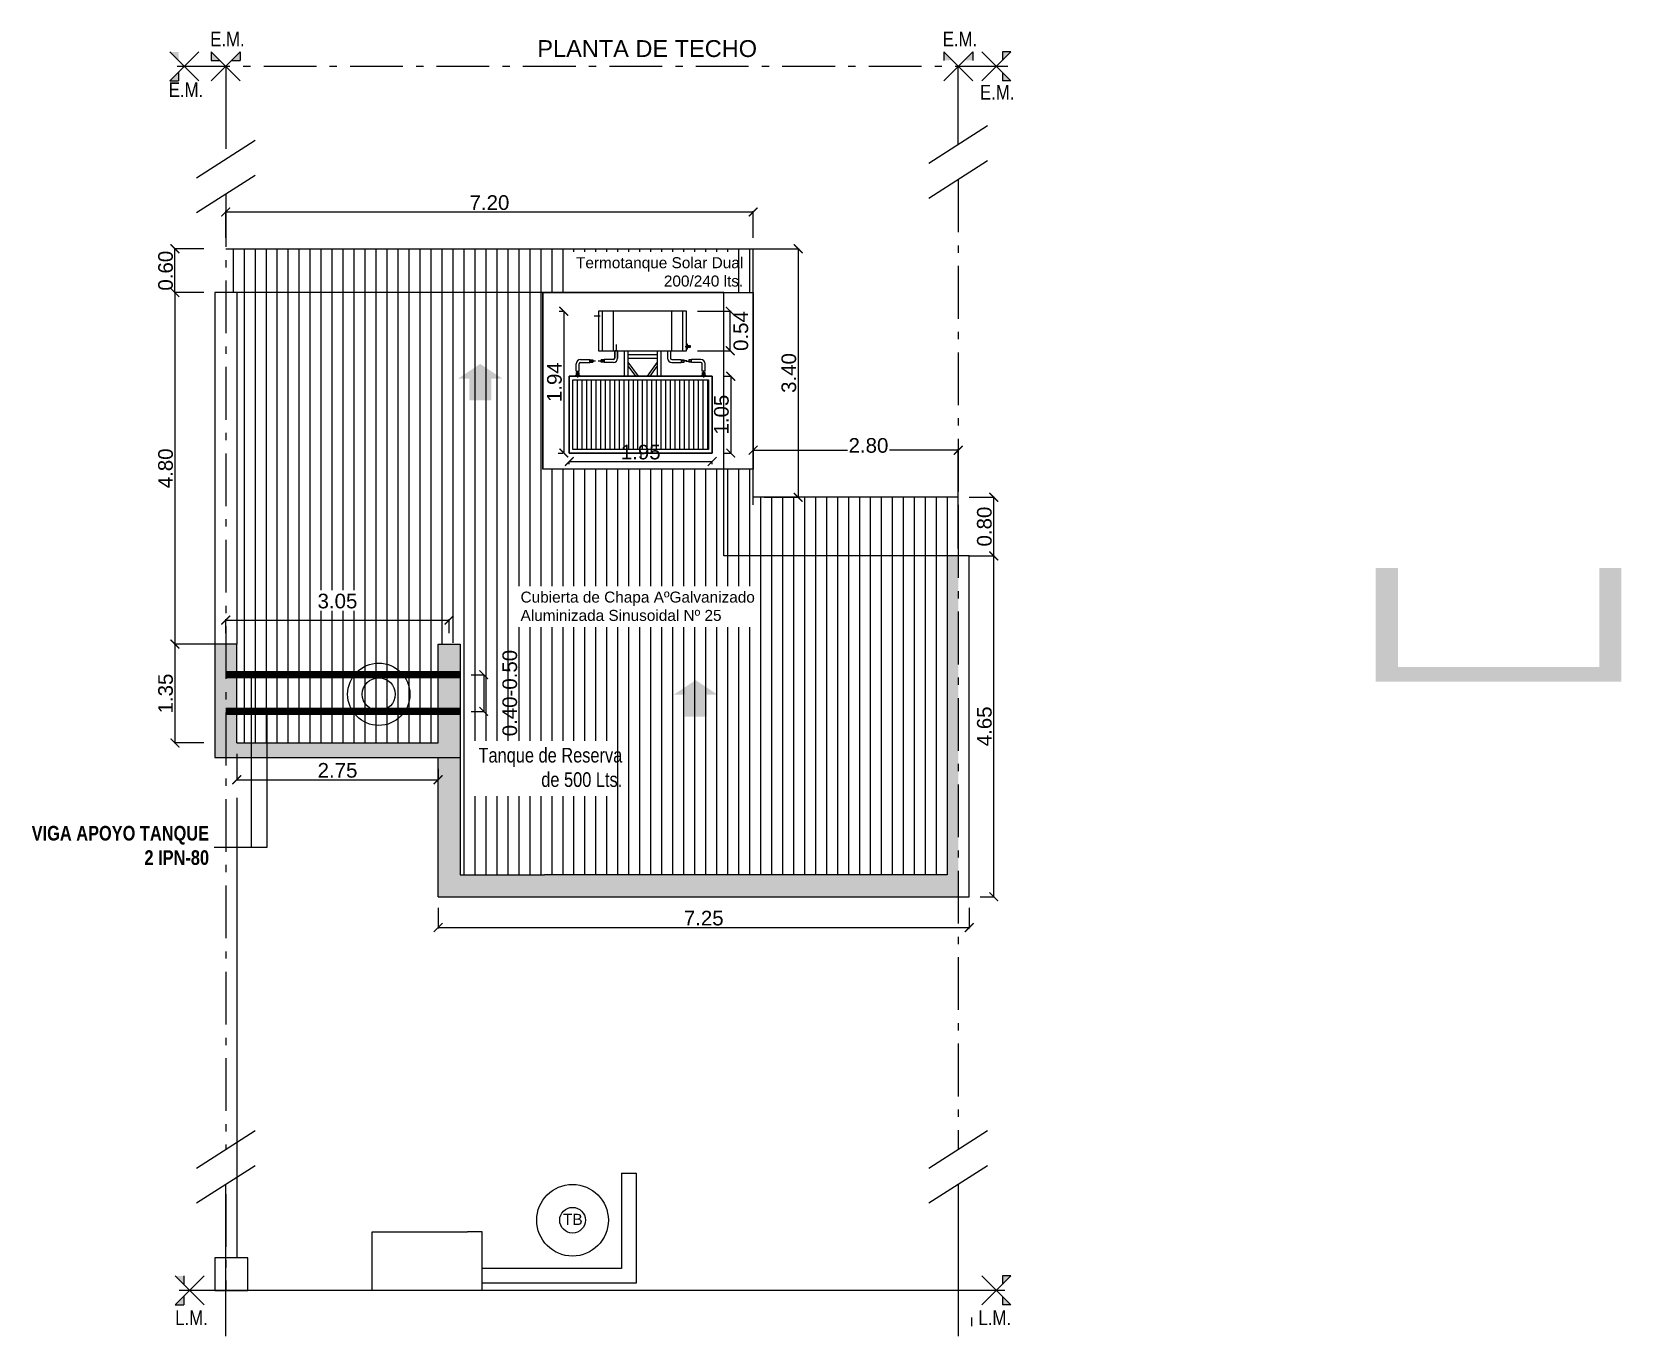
# Model space of a CAD drawing. Header units: millimetres. Extents: x 167 to 343, y -139 to 78.
# Drawn here: x 321.55 to 343.25, y -59.36 to -41.55 of the extents above; entities that cross this region are included whole.
import ezdxf

# ---------------------------------------------------------------- set-up
doc = ezdxf.new("R2010")
doc.units = ezdxf.units.MM
doc.header["$LTSCALE"] = 0.1
doc.header["$MEASUREMENT"] = 0
doc.header["$PDMODE"] = 3
doc.header["$PDSIZE"] = 0.1
for name, pattern in [('ACAD_ISO02W100', [15, 12, -3]), ('ACAD_ISO04W100', [30, 24, -3, 0, -3]), ('ACAD_ISO10W100', [18, 12, -3, 0, -3]), ('CONTINUA', [200, 100, 100]), ('DASHDOT2', [12.7, 6.35, -3.175, 0, -3.175]), ('HIDDEN', [0.375, 0.25, -0.125])]:
    doc.linetypes.add(name, pattern=pattern)
doc.layers.get('DEFPOINTS').update_dxf_attribs({"color": 1})
for name, color, linetype, lineweight in [('00-COTAS', 1, 'Continuous', 9), ('17.Sombras', 8, 'Continuous', 5), ('MURO BAJO', 4, 'Continuous', 13), ('SOMBRA', 1, 'Continuous', 0)]:
    doc.layers.add(name, color=color, linetype=linetype, lineweight=lineweight)
for name, color, linetype in [('00-PROYECCION', 2, 'CONTINUA'), ('11.Ejes', 6, 'ACAD_ISO04W100'), ('ACCESORIO', 1, 'Continuous'), ('CONEX. AGUA CORR.', 170, 'Continuous'), ('CORREAS', 170, 'Continuous'), ('Cotas', 1, 'Continuous'), ('Cubierta', 7, 'Continuous'), ('EJES', 6, 'Continuous'), ('EQUIP-SANIT', 2, 'Continuous'), ('MURO', 4, 'Continuous'), ('Muros', 7, 'Continuous'), ('TEXTO', 2, 'Continuous'), ('Textos', 2, 'Continuous')]:
    doc.layers.add(name, color=color, linetype=linetype)
doc.styles.add('Arial20', font='arial.ttf', dxfattribs={"height": 0.2})
doc.styles.add('Arial30', font='arial.ttf', dxfattribs={"width": 0.8, "height": 0.3})
doc.styles.add('Diego', font='arial.ttf')
doc.styles.get("Standard").update_dxf_attribs({"font": 'arial.ttf'})
doc.dimstyles.new('COTA-1-100', dxfattribs={"dimtxt": 0.2, "dimasz": 0.12, "dimexe": 0.012, "dimexo": 0.15, "dimgap": 0.025, "dimtad": 1, "dimzin": 0, "dimdsep": 46, "dimtxsty": 'Arial20', "dimblk1": 'ARCHTICK', "dimblk2": 'ARCHTICK', "dimsah": 1, "dimcen": 0.09, "dimclrd": 256, "dimclre": 256, "dimclrt": 256, "dimazin": 0, "dimtfac": 1, "dimtofl": 0, "dimtmove": 2, "dimatfit": 3, "dimldrblk": 'ARCHTICK', "dimfxl": 1, "dimtolj": 1, "dimtzin": 0, "dimarcsym": 0})

# ---------------------------------------------------------------- blocks, each defined once
blk = doc.blocks.new('_ARCHTICK')
at = {"color": 0, "linetype": 'ByBlock', "const_width": 0.15}
blk.add_lwpolyline([(-0.5, -0.5), (0.5, 0.5)], dxfattribs=at)
blk = doc.blocks.new('*D105')
at = {"layer": 'Cotas', "lineweight": -2, "transparency": 16777216}
for p, q in [((324.197, -49.758), (324.197, -49.568)), ((324.197, -49.58), (327.246, -49.58)), ((327.246, -49.758), (327.246, -49.568))]:
    blk.add_line(p, q, dxfattribs=at)
at = {"layer": 'DEFPOINTS', "color": 0, "transparency": 16777216}
for p in [(327.246, -49.58), (324.197, -49.908), (327.246, -49.908)]:
    blk.add_point(p, dxfattribs=at)
at = {"layer": 'Cotas', "lineweight": -2, "transparency": 16777216, "xscale": 0.12, "yscale": 0.12, "zscale": 0.12, "rotation": 180}
blk.add_blockref('_ARCHTICK', (324.197, -49.58), dxfattribs=at)
at = {"layer": 'Cotas', "lineweight": -2, "transparency": 16777216, "xscale": 0.12, "yscale": 0.12, "zscale": 0.12}
blk.add_blockref('_ARCHTICK', (327.246, -49.58), dxfattribs=at)
at = {"layer": 'Cotas', "color": 2, "transparency": 16777216, "insert": (325.721, -49.321), "char_height": 0.2, "attachment_point": 5, "style": 'Arial20'}
blk.add_mtext('\\A1;3.05', dxfattribs=at)
blk = doc.blocks.new('*D163')
at = {"layer": 'Cotas', "lineweight": -2, "transparency": 16777216}
for p, q in [((327.096, -53.508), (327.096, -53.79)), ((334.346, -53.508), (334.346, -53.79)), ((327.096, -53.778), (334.346, -53.778))]:
    blk.add_line(p, q, dxfattribs=at)
at = {"layer": 'DEFPOINTS', "color": 0, "transparency": 16777216}
for p in [(327.096, -53.358), (334.346, -53.358), (334.346, -53.778)]:
    blk.add_point(p, dxfattribs=at)
at = {"layer": 'Cotas', "lineweight": -2, "transparency": 16777216, "xscale": 0.12, "yscale": 0.12, "zscale": 0.12, "rotation": 180}
blk.add_blockref('_ARCHTICK', (327.096, -53.778), dxfattribs=at)
at = {"layer": 'Cotas', "lineweight": -2, "transparency": 16777216, "xscale": 0.12, "yscale": 0.12, "zscale": 0.12}
blk.add_blockref('_ARCHTICK', (334.346, -53.778), dxfattribs=at)
at = {"layer": 'Cotas', "color": 2, "transparency": 16777216, "insert": (330.721, -53.651), "char_height": 0.2, "attachment_point": 5, "style": 'Arial20'}
blk.add_mtext('\\A1;7.25', dxfattribs=at)
blk = doc.blocks.new('*D164')
at = {"layer": 'Cotas', "lineweight": -2, "transparency": 16777216}
for p, q in [((334.496, -48.703), (334.692, -48.703)), ((334.68, -53.358), (334.68, -48.703)), ((334.496, -53.358), (334.692, -53.358))]:
    blk.add_line(p, q, dxfattribs=at)
at = {"layer": 'DEFPOINTS', "color": 0, "transparency": 16777216}
for p in [(334.346, -48.703), (334.68, -48.703), (334.346, -53.358)]:
    blk.add_point(p, dxfattribs=at)
at = {"layer": 'Cotas', "lineweight": -2, "transparency": 16777216, "xscale": 0.12, "yscale": 0.12, "zscale": 0.12}
for p, rotation in [((334.68, -48.703), 90), ((334.68, -53.358), 270)]:
    blk.add_blockref('_ARCHTICK', p, dxfattribs=dict(at, rotation=rotation))
at = {"layer": 'Cotas', "color": 2, "transparency": 16777216, "insert": (334.553, -51.031), "char_height": 0.2, "attachment_point": 5, "rotation": 90, "style": 'Arial20'}
blk.add_mtext('\\A1;4.65', dxfattribs=at)
blk = doc.blocks.new('*D165')
at = {"layer": 'Cotas', "lineweight": -2, "transparency": 16777216}
for p, q in [((323.896, -45.108), (323.49, -45.108)), ((323.502, -45.108), (323.502, -49.908)), ((324.197, -49.908), (323.49, -49.908))]:
    blk.add_line(p, q, dxfattribs=at)
at = {"layer": 'DEFPOINTS', "color": 0, "transparency": 16777216}
for p in [(324.046, -45.108), (323.502, -49.908), (324.347, -49.908)]:
    blk.add_point(p, dxfattribs=at)
at = {"layer": 'Cotas', "lineweight": -2, "transparency": 16777216, "xscale": 0.12, "yscale": 0.12, "zscale": 0.12}
for p, rotation in [((323.502, -45.108), 90), ((323.502, -49.908), 270)]:
    blk.add_blockref('_ARCHTICK', p, dxfattribs=dict(at, rotation=rotation))
at = {"layer": 'Cotas', "color": 2, "transparency": 16777216, "insert": (323.375, -47.508), "char_height": 0.2, "attachment_point": 5, "rotation": 90, "style": 'Arial20'}
blk.add_mtext('\\A1;4.80', dxfattribs=at)
blk = doc.blocks.new('*D166')
at = {"layer": 'Cotas', "lineweight": -2, "transparency": 16777216}
for p, q in [((323.896, -44.509), (323.49, -44.509)), ((323.502, -45.108), (323.502, -44.509)), ((323.896, -45.108), (323.49, -45.108))]:
    blk.add_line(p, q, dxfattribs=at)
at = {"layer": 'DEFPOINTS', "color": 0, "transparency": 16777216}
for p in [(323.502, -44.509), (324.046, -44.509), (324.046, -45.108)]:
    blk.add_point(p, dxfattribs=at)
at = {"layer": 'Cotas', "lineweight": -2, "transparency": 16777216, "xscale": 0.12, "yscale": 0.12, "zscale": 0.12}
for p, rotation in [((323.502, -44.509), 90), ((323.502, -45.108), 270)]:
    blk.add_blockref('_ARCHTICK', p, dxfattribs=dict(at, rotation=rotation))
at = {"layer": 'Cotas', "color": 2, "transparency": 16777216, "insert": (323.375, -44.809), "char_height": 0.2, "attachment_point": 5, "rotation": 90, "style": 'Arial20'}
blk.add_mtext('\\A1;0.60', dxfattribs=at)
blk = doc.blocks.new('*D167')
at = {"layer": 'Cotas', "lineweight": -2, "transparency": 16777216}
for p, q in [((324.196, -44.359), (324.196, -43.995)), ((324.196, -44.007), (331.396, -44.007)), ((331.396, -44.358), (331.396, -43.995))]:
    blk.add_line(p, q, dxfattribs=at)
at = {"layer": 'DEFPOINTS', "color": 0, "transparency": 16777216}
for p in [(331.396, -44.007), (324.196, -44.509), (331.396, -44.508)]:
    blk.add_point(p, dxfattribs=at)
at = {"layer": 'Cotas', "lineweight": -2, "transparency": 16777216, "xscale": 0.12, "yscale": 0.12, "zscale": 0.12, "rotation": 180}
blk.add_blockref('_ARCHTICK', (324.196, -44.007), dxfattribs=at)
at = {"layer": 'Cotas', "lineweight": -2, "transparency": 16777216, "xscale": 0.12, "yscale": 0.12, "zscale": 0.12}
blk.add_blockref('_ARCHTICK', (331.396, -44.007), dxfattribs=at)
at = {"layer": 'Cotas', "color": 2, "transparency": 16777216, "insert": (327.796, -43.88), "char_height": 0.2, "attachment_point": 5, "style": 'Arial20'}
blk.add_mtext('\\A1;7.20', dxfattribs=at)
blk = doc.blocks.new('*D168')
at = {"layer": 'Cotas', "lineweight": -2, "transparency": 16777216}
for p, q in [((331.396, -48.005), (331.396, -47.248)), ((331.396, -47.26), (332.684, -47.26)), ((334.196, -47.26), (333.256, -47.26)), ((334.196, -47.854), (334.196, -47.248))]:
    blk.add_line(p, q, dxfattribs=at)
at = {"layer": 'DEFPOINTS', "color": 0, "transparency": 16777216}
for p in [(334.196, -47.26), (331.396, -48.155), (334.196, -48.004)]:
    blk.add_point(p, dxfattribs=at)
at = {"layer": 'Cotas', "lineweight": -2, "transparency": 16777216, "xscale": 0.12, "yscale": 0.12, "zscale": 0.12, "rotation": 180}
blk.add_blockref('_ARCHTICK', (331.396, -47.26), dxfattribs=at)
at = {"layer": 'Cotas', "lineweight": -2, "transparency": 16777216, "xscale": 0.12, "yscale": 0.12, "zscale": 0.12}
blk.add_blockref('_ARCHTICK', (334.196, -47.26), dxfattribs=at)
at = {"layer": 'Cotas', "color": 2, "transparency": 16777216, "insert": (332.97, -47.196), "char_height": 0.2, "attachment_point": 5, "style": 'Arial20'}
blk.add_mtext('\\A1;2.80', dxfattribs=at)
blk = doc.blocks.new('*D169')
at = {"layer": 'Cotas', "lineweight": -2, "transparency": 16777216}
for p, q in [((331.246, -44.508), (332.023, -44.508)), ((332.011, -44.508), (332.011, -47.903)), ((331.546, -47.903), (332.023, -47.903))]:
    blk.add_line(p, q, dxfattribs=at)
at = {"layer": 'DEFPOINTS', "color": 0, "transparency": 16777216}
for p in [(331.096, -44.508), (331.396, -47.903), (332.011, -47.903)]:
    blk.add_point(p, dxfattribs=at)
at = {"layer": 'Cotas', "lineweight": -2, "transparency": 16777216, "xscale": 0.12, "yscale": 0.12, "zscale": 0.12}
for p, rotation in [((332.011, -44.508), 90), ((332.011, -47.903), 270)]:
    blk.add_blockref('_ARCHTICK', p, dxfattribs=dict(at, rotation=rotation))
at = {"layer": 'Cotas', "color": 2, "transparency": 16777216, "insert": (331.884, -46.206), "char_height": 0.2, "attachment_point": 5, "rotation": 90, "style": 'Arial20'}
blk.add_mtext('\\A1;3.40', dxfattribs=at)
blk = doc.blocks.new('UNION')
at = {"layer": 'ACCESORIO'}
for p, q in [((4193.837, 1802.652), (4193.837, 1802.692)), ((4193.837, 1802.692), (4193.867, 1802.692)), ((4193.867, 1802.692), (4193.867, 1802.652)), ((4193.817, 1802.642), (4193.817, 1802.652)), ((4193.817, 1802.652), (4193.837, 1802.652)), ((4193.837, 1802.652), (4193.887, 1802.652)), ((4193.887, 1802.642), (4193.887, 1802.652))]:
    blk.add_line(p, q, dxfattribs=at)
blk = doc.blocks.new('*D64')
at = {"layer": 'Cotas', "lineweight": -2, "transparency": 16777216}
for p, q in [((328.886, -47.414), (330.836, -47.414)), ((328.886, -47.449), (328.886, -47.426)), ((330.836, -47.449), (330.836, -47.426))]:
    blk.add_line(p, q, dxfattribs=at)
at = {"layer": 'DEFPOINTS', "color": 0, "transparency": 16777216}
for p in [(328.886, -47.299), (330.836, -47.299), (330.836, -47.414)]:
    blk.add_point(p, dxfattribs=at)
at = {"layer": 'Cotas', "lineweight": -2, "transparency": 16777216, "xscale": 0.12, "yscale": 0.12, "zscale": 0.12, "rotation": 180}
blk.add_blockref('_ARCHTICK', (328.886, -47.414), dxfattribs=at)
at = {"layer": 'Cotas', "lineweight": -2, "transparency": 16777216, "xscale": 0.12, "yscale": 0.12, "zscale": 0.12}
blk.add_blockref('_ARCHTICK', (330.836, -47.414), dxfattribs=at)
at = {"layer": 'Cotas', "color": 2, "transparency": 16777216, "insert": (329.861, -47.287), "char_height": 0.2, "attachment_point": 5, "style": 'Arial20'}
blk.add_mtext('\\A1;1.95', dxfattribs=at)
blk = doc.blocks.new('*D121')
at = {"layer": 'Cotas', "lineweight": -2, "transparency": 16777216}
for p, q in [((330.986, -46.249), (331.102, -46.249)), ((331.09, -46.249), (331.09, -47.299)), ((330.986, -47.299), (331.102, -47.299))]:
    blk.add_line(p, q, dxfattribs=at)
at = {"layer": 'DEFPOINTS', "color": 0, "transparency": 16777216}
for p in [(330.836, -46.249), (330.836, -47.299), (331.09, -47.299)]:
    blk.add_point(p, dxfattribs=at)
at = {"layer": 'Cotas', "lineweight": -2, "transparency": 16777216, "xscale": 0.12, "yscale": 0.12, "zscale": 0.12}
for p, rotation in [((331.09, -46.249), 90), ((331.09, -47.299), 270)]:
    blk.add_blockref('_ARCHTICK', p, dxfattribs=dict(at, rotation=rotation))
at = {"layer": 'Cotas', "color": 2, "transparency": 16777216, "insert": (330.963, -46.774), "char_height": 0.2, "attachment_point": 5, "rotation": 90, "style": 'Arial20'}
blk.add_mtext('\\A1;1.05', dxfattribs=at)
blk = doc.blocks.new('*D65')
at = {"layer": 'Cotas', "lineweight": -2, "transparency": 16777216}
for p, q in [((330.637, -45.363), (331.095, -45.363)), ((331.083, -45.903), (331.083, -45.363)), ((330.637, -45.903), (331.095, -45.903))]:
    blk.add_line(p, q, dxfattribs=at)
at = {"layer": 'DEFPOINTS', "color": 0, "transparency": 16777216}
for p in [(330.487, -45.363), (331.083, -45.363), (330.487, -45.903)]:
    blk.add_point(p, dxfattribs=at)
at = {"layer": 'Cotas', "lineweight": -2, "transparency": 16777216, "xscale": 0.12, "yscale": 0.12, "zscale": 0.12}
for p, rotation in [((331.083, -45.363), 90), ((331.083, -45.903), 270)]:
    blk.add_blockref('_ARCHTICK', p, dxfattribs=dict(at, rotation=rotation))
at = {"layer": 'Cotas', "color": 2, "transparency": 16777216, "insert": (331.229, -45.633), "char_height": 0.2, "attachment_point": 5, "rotation": 90, "style": 'Arial20'}
blk.add_mtext('\\A1;0.54', dxfattribs=at)
blk = doc.blocks.new('*D66')
at = {"layer": 'Cotas', "lineweight": -2, "transparency": 16777216}
for p, q in [((328.748, -45.363), (328.799, -45.363)), ((328.811, -45.363), (328.811, -47.299)), ((328.736, -47.299), (328.799, -47.299))]:
    blk.add_line(p, q, dxfattribs=at)
at = {"layer": 'DEFPOINTS', "color": 0, "transparency": 16777216}
for p in [(328.898, -45.363), (328.811, -47.299), (328.886, -47.299)]:
    blk.add_point(p, dxfattribs=at)
at = {"layer": 'Cotas', "lineweight": -2, "transparency": 16777216, "xscale": 0.12, "yscale": 0.12, "zscale": 0.12}
for p, rotation in [((328.811, -45.363), 90), ((328.811, -47.299), 270)]:
    blk.add_blockref('_ARCHTICK', p, dxfattribs=dict(at, rotation=rotation))
at = {"layer": 'Cotas', "color": 2, "transparency": 16777216, "insert": (328.684, -46.331), "char_height": 0.2, "attachment_point": 5, "rotation": 90, "style": 'Arial20'}
blk.add_mtext('\\A1;1.94', dxfattribs=at)
blk = doc.blocks.new('*D67')
at = {"layer": 'Cotas', "lineweight": -2, "transparency": 16777216}
for p, q in [((324.347, -51.408), (324.347, -51.772)), ((327.096, -51.61), (327.096, -51.748)), ((324.347, -51.76), (327.096, -51.76))]:
    blk.add_line(p, q, dxfattribs=at)
at = {"layer": 'DEFPOINTS', "color": 0, "transparency": 16777216}
for p in [(324.347, -51.258), (327.096, -51.76), (327.096, -51.76)]:
    blk.add_point(p, dxfattribs=at)
at = {"layer": 'Cotas', "lineweight": -2, "transparency": 16777216, "xscale": 0.12, "yscale": 0.12, "zscale": 0.12, "rotation": 180}
blk.add_blockref('_ARCHTICK', (324.347, -51.76), dxfattribs=at)
at = {"layer": 'Cotas', "lineweight": -2, "transparency": 16777216, "xscale": 0.12, "yscale": 0.12, "zscale": 0.12}
blk.add_blockref('_ARCHTICK', (327.096, -51.76), dxfattribs=at)
at = {"layer": 'Cotas', "color": 2, "transparency": 16777216, "insert": (325.722, -51.633), "char_height": 0.2, "attachment_point": 5, "style": 'Arial20'}
blk.add_mtext('\\A1;2.75', dxfattribs=at)
blk = doc.blocks.new('*D162')
at = {"layer": 'Cotas', "lineweight": -2, "transparency": 16777216}
for p, q in [((334.346, -47.903), (334.692, -47.903)), ((334.68, -48.703), (334.68, -47.903)), ((334.346, -48.703), (334.692, -48.703))]:
    blk.add_line(p, q, dxfattribs=at)
at = {"layer": 'DEFPOINTS', "color": 0, "transparency": 16777216}
for p in [(334.196, -47.903), (334.68, -47.903), (334.196, -48.703)]:
    blk.add_point(p, dxfattribs=at)
at = {"layer": 'Cotas', "lineweight": -2, "transparency": 16777216, "xscale": 0.12, "yscale": 0.12, "zscale": 0.12}
for p, rotation in [((334.68, -47.903), 90), ((334.68, -48.703), 270)]:
    blk.add_blockref('_ARCHTICK', p, dxfattribs=dict(at, rotation=rotation))
at = {"layer": 'Cotas', "color": 2, "transparency": 16777216, "insert": (334.553, -48.303), "char_height": 0.2, "attachment_point": 5, "rotation": 90, "style": 'Arial20'}
blk.add_mtext('\\A1;0.80', dxfattribs=at)
blk = doc.blocks.new('*D239')
at = {"layer": 'Cotas', "lineweight": -2, "transparency": 16777216}
for p, q in [((324.197, -49.908), (323.49, -49.908)), ((323.502, -49.908), (323.502, -51.258)), ((323.896, -51.258), (323.49, -51.258))]:
    blk.add_line(p, q, dxfattribs=at)
at = {"layer": 'DEFPOINTS', "color": 0, "transparency": 16777216}
for p in [(324.347, -49.908), (323.502, -51.258), (324.046, -51.258)]:
    blk.add_point(p, dxfattribs=at)
at = {"layer": 'Cotas', "lineweight": -2, "transparency": 16777216, "xscale": 0.12, "yscale": 0.12, "zscale": 0.12}
for p, rotation in [((323.502, -49.908), 90), ((323.502, -51.258), 270)]:
    blk.add_blockref('_ARCHTICK', p, dxfattribs=dict(at, rotation=rotation))
at = {"layer": 'Cotas', "color": 2, "transparency": 16777216, "insert": (323.375, -50.583), "char_height": 0.2, "attachment_point": 5, "rotation": 90, "style": 'Arial20'}
blk.add_mtext('\\A1;1.35', dxfattribs=at)
blk = doc.blocks.new('*D240')
at = {"layer": 'Cotas', "lineweight": -2, "transparency": 16777216}
for p, q in [((327.546, -50.327), (327.73, -50.327)), ((327.718, -50.327), (327.718, -50.827)), ((327.546, -50.827), (327.73, -50.827))]:
    blk.add_line(p, q, dxfattribs=at)
at = {"layer": 'DEFPOINTS', "color": 0, "transparency": 16777216}
for p in [(327.396, -50.327), (327.396, -50.827), (327.718, -50.827)]:
    blk.add_point(p, dxfattribs=at)
at = {"layer": 'Cotas', "lineweight": -2, "transparency": 16777216, "xscale": 0.12, "yscale": 0.12, "zscale": 0.12}
for p, rotation in [((327.718, -50.327), 90), ((327.718, -50.827), 270)]:
    blk.add_blockref('_ARCHTICK', p, dxfattribs=dict(at, rotation=rotation))
at = {"layer": 'Cotas', "color": 2, "transparency": 16777216, "insert": (328.074, -50.577), "char_height": 0.2, "attachment_point": 5, "rotation": 90, "style": 'Arial20'}
blk.add_mtext('\\A1;0.40-0.50', dxfattribs=at)

msp = doc.modelspace()

# ---------------------------------------------------------------- hatches: boundary and pattern name
at = {"layer": '11.Ejes'}
h = msp.add_hatch(color=256, dxfattribs=at)
h.dxf.hatch_style = 1
h.paths.add_polyline_path([(323.551, -41.8216), (323.4346, -41.8216), (323.551, -41.938)])
h.paths.add_polyline_path([(323.551, -42.2176), (323.551, -42.1013), (323.4346, -42.2176)])
h = msp.add_hatch(color=256, dxfattribs=at)
h.dxf.hatch_style = 1
h.paths.add_polyline_path([(324.1146, -41.938), (323.9982, -41.8216), (323.9982, -41.938)])
h.paths.add_polyline_path([(324.3942, -41.8216), (324.2779, -41.938), (324.3942, -41.938)])
h = msp.add_hatch(color=256, dxfattribs=at)
h.dxf.hatch_style = 1
h.paths.add_polyline_path([(334.1146, -41.938), (333.9982, -41.8216), (333.9982, -41.938)])
h.paths.add_polyline_path([(334.3942, -41.8216), (334.2779, -41.938), (334.3942, -41.938)])
h = msp.add_hatch(color=256, dxfattribs=at)
h.dxf.hatch_style = 1
h.paths.add_polyline_path([(334.7982, -41.938), (334.9146, -41.8216), (334.7982, -41.8216)])
h.paths.add_polyline_path([(334.9146, -42.2176), (334.7982, -42.1013), (334.7982, -42.2176)])
h = msp.add_hatch(color=256, dxfattribs=at)
h.dxf.hatch_style = 1
h.paths.add_polyline_path([(323.6239, -58.5363), (323.5075, -58.5363), (323.6239, -58.6526)])
h.paths.add_polyline_path([(323.6239, -58.9323), (323.6239, -58.8159), (323.5075, -58.9323)])
h = msp.add_hatch(color=256, dxfattribs=at)
h.dxf.hatch_style = 1
h.paths.add_polyline_path([(334.7982, -58.6526), (334.9146, -58.5363), (334.7982, -58.5363)])
h.paths.add_polyline_path([(334.9146, -58.9323), (334.7982, -58.8159), (334.7982, -58.9323)])
at = {"layer": 'ACCESORIO'}
h = msp.add_hatch(dxfattribs=at)
h.set_pattern_fill('ANSI31', color=2, scale=0.02, angle=45)
h.set_pattern_definition([(90, (-1472.24277, 4141.73807), (-0.0635, 2e-17), [])])
h.paths.add_polyline_path([(328.9356, -46.2992), (328.9356, -47.2492), (330.7856, -47.2492), (330.7856, -46.2992)])
at = {"layer": 'Cubierta'}
h = msp.add_hatch(dxfattribs=at)
h.set_pattern_fill('_USER', color=8, scale=0.15, angle=90, style=0, pattern_type=0)
h.set_pattern_definition([(90, (0, 0), (-0.15, 9e-18), [])])
h.paths.add_polyline_path([(334.0462, -48.7033), (330.9962, -48.7033), (330.9962, -47.5196), (328.5258, -47.5196), (328.5258, -45.1081), (324.3469, -45.108), (324.3468, -51.258), (327.0962, -51.258), (327.0962, -49.9082), (327.3961, -49.8832), (327.3962, -53.0582), (328.5462, -53.0582), (334.0462, -53.0582)])
h.paths.add_polyline_path([(331.3962, -44.5092), (324.1962, -44.5092), (324.1962, -45.1082), (324.3469, -45.1082), (324.3469, -45.108), (330.9962, -45.1082), (331.3962, -45.1082)])
h.paths.add_polyline_path([(331.3962, -47.9033), (331.3962, -47.5196), (330.9962, -47.5196), (330.9962, -48.7033), (334.0462, -48.7033), (334.1962, -48.7033), (334.1962, -47.9033)])
h.paths.add_polyline_path([(325.3857, -49.4519), (326.0569, -49.4529), (326.0569, -49.1727), (325.3857, -49.1717)], flags=16)
h.paths.add_polyline_path([(329.5403, -51.9823), (329.5403, -51.2288), (327.4846, -51.2288), (327.4846, -51.9823)], flags=16)
h.paths.add_polyline_path([(328.1728, -49.6779), (331.4463, -49.6779), (331.4463, -49.1162), (328.1728, -49.1162)], flags=16)
h.paths.add_polyline_path([(328.8205, -45.1117), (331.1797, -45.1117), (331.1797, -44.5501), (328.8205, -44.5501)])
at = {"layer": 'Cubierta', "ltscale": 0.01}
for points in [[(327.8201, -46.2813), (327.9701, -46.2813), (327.6701, -46.0813), (327.3701, -46.2813), (327.5201, -46.2813), (327.5201, -46.5813), (327.8201, -46.5813)], [(330.7618, -50.5996), (330.9118, -50.5996), (330.6118, -50.3996), (330.3118, -50.5996), (330.4618, -50.5996), (330.4618, -50.8996), (330.7618, -50.8996)]]:
    msp.add_hatch(color=2, dxfattribs=at).paths.add_polyline_path(points)
at = {"layer": 'SOMBRA', "true_color": 0x991b1e, "transparency": 33554636}
h = msp.add_hatch(color=244, dxfattribs=at)
h.dxf.hatch_style = 1
h.paths.add_polyline_path([(327.3962, -51.4582), (327.0962, -51.4582), (327.0962, -53.3582), (328.5462, -53.3582), (334.1962, -53.3582), (334.1962, -48.7033), (334.0462, -48.7033), (334.0462, -53.0582), (328.5462, -53.0582), (327.3962, -53.0582)])
h = msp.add_hatch(color=244, dxfattribs=at)
h.dxf.hatch_style = 1
h.paths.add_polyline_path([(340.0463, -48.8688), (339.8963, -48.8688), (339.8963, -50.2188), (339.8963, -50.4188), (340.0463, -50.4188)])
h.paths.add_polyline_path([(340.1968, -48.8688), (340.0463, -48.8688), (340.0463, -49.2876), (340.1968, -49.2876)])
h.paths.add_polyline_path([(340.1968, -49.2876), (340.0463, -49.2876), (340.0463, -49.7876), (340.1968, -49.7876)])
h.paths.add_polyline_path([(340.1968, -49.7876), (340.0463, -49.7876), (340.0463, -50.4188), (340.391, -50.4188), (340.391, -50.2187), (340.1968, -50.2187)])
h.paths.add_polyline_path([(340.6056, -50.2187), (340.391, -50.2187), (340.391, -50.4188), (340.6056, -50.4188)])
h.paths.add_polyline_path([(343.2463, -50.2188), (343.2463, -48.8688), (342.9463, -48.8688), (342.9463, -50.2188), (340.6056, -50.2187), (340.6056, -50.4188), (343.2463, -50.4188)])
h = msp.add_hatch(color=244, dxfattribs=at)
h.dxf.hatch_style = 1
h.paths.add_polyline_path([(324.1962, -49.9082), (324.0463, -49.9082), (324.0462, -51.4582), (324.1962, -51.4582)])
h.paths.add_polyline_path([(324.3468, -49.9082), (324.1962, -49.9082), (324.1962, -50.327), (324.3468, -50.327)])
h.paths.add_polyline_path([(324.3468, -50.327), (324.1962, -50.327), (324.1962, -50.827), (324.3468, -50.827)])
h.paths.add_polyline_path([(324.3468, -50.827), (324.1962, -50.827), (324.1962, -51.4582), (324.541, -51.4582), (324.541, -51.258), (324.3468, -51.258)])
h.paths.add_polyline_path([(324.7555, -51.258), (324.541, -51.258), (324.541, -51.4582), (324.7555, -51.4582)])
h.paths.add_polyline_path([(327.3962, -50.827), (327.0962, -50.827), (327.0962, -51.258), (324.7555, -51.258), (324.7555, -51.4582), (327.3962, -51.4582)])
h.paths.add_polyline_path([(327.3962, -50.327), (327.0962, -50.327), (327.0962, -50.827), (327.3962, -50.827)])
h.paths.add_polyline_path([(327.3962, -49.9082), (327.0962, -49.9082), (327.0962, -50.327), (327.3962, -50.327)])

# ---------------------------------------------------------------- linework, layer by layer
for p, q in [((334.1962, -48.6039), (334.1962, -48.0039)), ((334.1962, -57.1948), (334.1962, -57.1948))]:
    msp.add_line(p, q)
at = {"layer": '00-COTAS'}
for points in [[(324.541, -50.327), (324.541, -52.6834), (324.0377, -52.6834)], [(324.7555, -50.827), (324.7555, -52.6834), (324.0377, -52.6834)]]:
    msp.add_lwpolyline(points, dxfattribs=at)
at = {"layer": '00-PROYECCION'}
for p, q in [((324.1964, -44.5092), (331.3962, -44.5092)), ((331.3962, -47.9033), (331.3962, -44.5082)), ((328.5258, -45.1082), (331.3962, -45.1082)), ((334.1962, -48.255), (334.1962, -47.655)), ((334.1962, -47.9033), (331.3962, -47.9033)), ((334.1962, -48.0039), (334.1962, -48.6039))]:
    msp.add_line(p, q, dxfattribs=at)
msp.add_lwpolyline([(328.5258, -45.1082), (331.3962, -45.1082), (331.3962, -47.5196), (328.5258, -47.5196)], close=True, dxfattribs=at)
at = {"layer": '11.Ejes'}
for p, q in [((323.4346, -42.2176), (323.8306, -41.8216)), ((323.4346, -42.2176), (323.8306, -41.8216)), ((323.4346, -41.8216), (323.8306, -42.2176)), ((324.3942, -41.8216), (323.9982, -42.2176)), ((324.3942, -41.8216), (323.9982, -42.2176)), ((323.9982, -41.8216), (324.3942, -42.2176)), ((323.9982, -41.8216), (323.9982, -41.938)), ((324.3942, -41.8216), (324.3942, -41.938)), ((334.3942, -41.8216), (333.9982, -42.2176)), ((334.3942, -41.8216), (333.9982, -42.2176)), ((333.9982, -41.8216), (334.3942, -42.2176)), ((333.9982, -41.8216), (333.9982, -41.938)), ((334.3942, -41.8216), (334.3942, -41.938)), ((334.9146, -42.2176), (334.5186, -41.8216)), ((334.9146, -42.2176), (334.5186, -41.8216)), ((334.9146, -41.8216), (334.5186, -42.2176)), ((334.7982, -41.8216), (334.7982, -41.938)), ((334.9146, -41.8216), (334.7982, -41.8216)), ((323.9982, -41.938), (324.1146, -41.938)), ((324.2779, -41.938), (324.3942, -41.938)), ((323.4346, -42.2176), (323.551, -42.2176)), ((323.551, -42.1013), (323.551, -42.2176)), ((334.7982, -42.1013), (334.7982, -42.2176)), ((334.9146, -42.2176), (334.7982, -42.2176)), ((324.1962, -59.3592), (324.1962, -57.2948)), ((323.5075, -58.9323), (323.9035, -58.5363)), ((323.5075, -58.9323), (323.9035, -58.5363)), ((323.5075, -58.5363), (323.9035, -58.9323)), ((323.6239, -58.5363), (323.6239, -58.6526)), ((334.9146, -58.9323), (334.5186, -58.5363)), ((334.9146, -58.9323), (334.5186, -58.5363)), ((334.9146, -58.5363), (334.5186, -58.9323)), ((334.7982, -58.5363), (334.7982, -58.6526)), ((334.9146, -58.5363), (334.7982, -58.5363)), ((323.5075, -58.9323), (323.6239, -58.9323)), ((323.6239, -58.8159), (323.6239, -58.9323)), ((334.7982, -58.8159), (334.7982, -58.9323)), ((334.9146, -58.9323), (334.7982, -58.9323)), ((334.3791, -59.2218), (334.3791, -59.1054))]:
    msp.add_line(p, q, dxfattribs=at)
at = {"layer": '11.Ejes', "ltscale": 12}
for p, q in [((324.1962, -42.0196), (324.1962, -42.425)), ((334.1962, -42.425), (334.1962, -42.0196)), ((334.1962, -57.2872), (334.1962, -59.3592)), ((334.8339, -58.7343), (323.5622, -58.7343))]:
    msp.add_line(p, q, dxfattribs=at)
at = {"layer": '11.Ejes'}
for points in [[(334.5962, -42.8325), (333.7962, -43.3456)], [(324.5962, -43.0316), (323.7962, -43.5447)], [(334.5962, -43.3077), (333.7962, -43.8208)], [(324.5962, -43.5068), (323.7962, -44.0199)], [(324.5962, -56.5555), (323.7962, -57.0685)], [(334.5962, -56.5555), (333.7962, -57.0685)], [(324.5962, -57.0307), (323.7962, -57.5437)], [(334.5962, -57.0307), (333.7962, -57.5437)]]:
    msp.add_lwpolyline(points, dxfattribs=at)
at = {"layer": '17.Sombras', "linetype": 'ACAD_ISO02W100', "ltscale": 18}
for p, q in [((330.9962, -45.1082), (324.3469, -45.108)), ((330.9962, -48.7033), (330.9962, -45.1082)), ((334.0462, -48.7033), (330.9962, -48.7033))]:
    msp.add_line(p, q, dxfattribs=at)
at = {"layer": '17.Sombras', "color": 8, "true_color": 0x7d7d7d}
msp.add_line((324.3468, -52.0081), (324.3468, -58.2889), dxfattribs=at)
at = {"layer": 'ACCESORIO', "color": 2}
for p, q in [((329.3059, -45.4284), (329.2266, -45.4284)), ((330.4866, -45.3634), (329.2866, -45.3634)), ((329.2866, -45.3634), (329.2866, -45.9034)), ((329.3366, -45.3634), (329.3366, -45.9034)), ((329.4866, -45.3634), (329.4866, -45.9034)), ((330.2866, -45.9034), (330.2866, -45.3634)), ((330.4366, -45.9034), (330.4366, -45.3634)), ((330.4866, -45.9034), (330.4866, -45.3634)), ((329.2866, -45.9034), (330.4866, -45.9034)), ((329.5055, -46.0034), (329.5055, -45.9034)), ((329.5055, -45.9034), (329.5055, -46.0034)), ((329.5455, -45.9034), (329.5055, -45.9034)), ((329.5253, -45.8154), (329.5253, -45.8948)), ((329.5455, -46.0034), (329.5455, -45.9034)), ((329.5455, -45.9034), (329.5455, -46.0034)), ((329.6366, -45.9034), (329.6366, -46.2492)), ((329.6866, -45.9034), (329.6866, -46.2492)), ((329.6866, -45.9034), (329.6866, -45.9534)), ((329.6866, -45.9534), (330.0866, -45.9534)), ((330.0866, -45.9034), (330.0866, -46.2492)), ((330.1366, -45.9034), (330.1366, -46.2492)), ((330.2277, -45.9034), (330.2277, -46.0034)), ((330.2277, -45.9034), (330.2677, -45.9034)), ((330.2677, -45.9034), (330.2677, -46.0034)), ((330.4672, -45.8432), (330.5466, -45.8432)), ((328.9804, -46.1806), (328.9804, -46.0806)), ((328.9804, -46.1806), (329.0204, -46.1806)), ((329.0006, -46.2686), (329.0006, -46.1892)), ((329.0204, -46.1806), (329.0204, -46.0806)), ((329.0377, -46.0226), (329.1656, -46.0226)), ((329.0398, -46.0626), (329.1156, -46.0626)), ((329.1156, -46.0626), (329.1656, -46.0626)), ((329.1656, -46.0626), (329.1656, -46.0226)), ((329.1656, -46.0282), (329.2056, -46.0282)), ((329.245, -46.0426), (329.1656, -46.0426)), ((329.1656, -46.0582), (329.2056, -46.0582)), ((329.2056, -46.0282), (329.2056, -46.0582)), ((329.2809, -46.0414), (329.3603, -46.0414)), ((329.3203, -46.0558), (329.3203, -46.0258)), ((329.3603, -46.0258), (329.3203, -46.0258)), ((329.3603, -46.0558), (329.3203, -46.0558)), ((329.4103, -46.0214), (329.3603, -46.0214)), ((329.3603, -46.0214), (329.3603, -46.0614)), ((329.4882, -46.0614), (329.3603, -46.0614)), ((329.4861, -46.0214), (329.4103, -46.0214)), ((329.6866, -46.0034), (330.0866, -46.0034)), ((329.6866, -46.0557), (329.8244, -46.2492)), ((329.6866, -46.1074), (329.7876, -46.2492)), ((330.0866, -46.0557), (329.9488, -46.2492)), ((330.0866, -46.1074), (329.9856, -46.2492)), ((330.285, -46.0614), (330.4129, -46.0614)), ((330.2871, -46.0214), (330.3629, -46.0214)), ((330.3629, -46.0214), (330.4129, -46.0214)), ((330.4129, -46.0214), (330.4129, -46.0614)), ((330.4129, -46.0258), (330.4529, -46.0258)), ((330.4129, -46.0558), (330.4529, -46.0558)), ((330.4529, -46.0558), (330.4529, -46.0258)), ((330.4762, -46.0426), (330.5556, -46.0426)), ((330.5156, -46.0282), (330.5156, -46.0582)), ((330.5556, -46.0282), (330.5156, -46.0282)), ((330.5556, -46.0582), (330.5156, -46.0582)), ((330.6835, -46.0226), (330.5556, -46.0226)), ((330.5556, -46.0626), (330.5556, -46.0226)), ((330.6056, -46.0626), (330.5556, -46.0626)), ((330.6814, -46.0626), (330.6056, -46.0626)), ((330.7008, -46.1806), (330.7008, -46.0806)), ((330.7408, -46.1806), (330.7008, -46.1806)), ((330.7206, -46.2686), (330.7206, -46.1892)), ((330.7408, -46.1806), (330.7408, -46.0806)), ((330.8356, -46.2492), (328.8856, -46.2492)), ((330.8356, -46.2492), (330.7556, -46.2492)), ((330.8356, -47.2992), (330.8356, -46.2492)), ((328.8856, -47.2992), (330.8356, -47.2992))]:
    msp.add_line(p, q, dxfattribs=at)
at = {"layer": 'ACCESORIO', "linetype": 'HIDDEN'}
msp.add_line((330.4923, -46.0414), (330.4129, -46.0414), dxfattribs=at)
at = {"layer": 'ACCESORIO'}
for p, q in [((330.7056, -46.2392), (330.7056, -46.1992)), ((330.7056, -46.1992), (330.7356, -46.1992)), ((330.7356, -46.1992), (330.7356, -46.2392)), ((328.8856, -46.2492), (328.8856, -47.2992)), ((328.8856, -46.2492), (328.9856, -46.2492)), ((328.9856, -46.2492), (328.9656, -46.2492)), ((330.6856, -46.2492), (330.6856, -46.2392)), ((330.6856, -46.2392), (330.7056, -46.2392)), ((330.7056, -46.2392), (330.7556, -46.2392)), ((330.7556, -46.2492), (330.7556, -46.2392))]:
    msp.add_line(p, q, dxfattribs=at)
at = {"layer": 'ACCESORIO', "linetype": 'ACAD_ISO02W100'}
msp.add_line((329.8606, -47.2992), (329.8606, -47.3553), dxfattribs=at)
at = {"layer": 'ACCESORIO', "color": 2}
for points in [[(329.0204, -46.0806), (329.0206, -46.0806)], [(329.5055, -46.0034), (329.5053, -46.0034)], [(330.2677, -46.0034), (330.2679, -46.0034)], [(330.7008, -46.0806), (330.7006, -46.0806)]]:
    msp.add_lwpolyline(points, dxfattribs=at)
for points in [[(330.8356, -46.2492), (330.8356, -47.2992), (328.8856, -47.2992), (328.8856, -46.2492)], [(330.7856, -46.2992), (330.7856, -47.2492), (328.9356, -47.2492), (328.9356, -46.2992)]]:
    msp.add_lwpolyline(points, close=True, dxfattribs=at)
for centre, radius, start, end in [((329.0405, -46.0826), 0.0601, 92.66927, 178.11431), ((329.0404, -46.0826), 0.0201, 91.79534, 174.19911), ((329.4855, -46.0014), 0.0201, 271.79534, 354.19911), ((329.4854, -46.0014), 0.0601, 272.66927, 358.11431), ((330.2878, -46.0014), 0.0601, 181.88569, 267.33073), ((330.2877, -46.0014), 0.0201, 185.80089, 268.20466), ((330.6808, -46.0826), 0.0201, 5.80089, 88.20466), ((330.6807, -46.0826), 0.0601, 1.88569, 87.33073)]:
    msp.add_arc(centre, radius, start, end, dxfattribs=at)
at = {"layer": 'CONEX. AGUA CORR.'}
msp.add_line((328.5258, -45.1082), (328.5258, -47.5183), dxfattribs=at)
at = {"layer": 'CORREAS', "color": 146, "linetype": 'DASHDOT2', "ltscale": 0.5, "true_color": 0x105689, "const_width": 0.1}
for points in [[(324.1962, -50.327), (327.3962, -50.327)], [(324.1962, -50.827), (327.3962, -50.827)]]:
    msp.add_lwpolyline(points, dxfattribs=at)
at = {"layer": 'EJES', "linetype": 'ACAD_ISO10W100', "ltscale": 0.6}
for p, q in [((334.8739, -42.0196), (323.4504, -42.0196)), ((324.1962, -42.425), (324.1962, -43.2882)), ((334.1962, -43.089), (334.1962, -42.425)), ((324.1962, -57.4202), (324.1962, -58.7343)), ((334.1962, -57.4202), (334.1962, -58.8897))]:
    msp.add_line(p, q, dxfattribs=at)
for points in [[(334.1962, -43.5642), (334.1962, -56.812)], [(324.1962, -43.7634), (324.1962, -56.812)]]:
    msp.add_lwpolyline(points, dxfattribs=at)
at = {"layer": 'EQUIP-SANIT', "color": 3, "linetype": 'Continuous', "ltscale": 5}
for radius in [0.425, 0.225]:
    msp.add_circle((326.2847, -50.5931), radius, dxfattribs=at)
at = {"layer": 'MURO', "color": 3}
msp.add_line((324.2965, -44.5093), (324.2965, -45.1082), dxfattribs=at)
at = {"layer": 'MURO'}
for p, q in [((324.0464, -45.1082), (324.0463, -49.9082)), ((324.3469, -45.1082), (324.3468, -49.9082)), ((334.0462, -48.7033), (334.0462, -53.0582)), ((334.3462, -48.7033), (334.0462, -48.7033)), ((334.3462, -53.3582), (334.3462, -48.7033)), ((324.0463, -49.9082), (324.0462, -51.4582)), ((324.3468, -49.9082), (324.0463, -49.9082)), ((324.3468, -51.2582), (324.3468, -49.9082)), ((327.0962, -51.2582), (327.0962, -49.9082)), ((327.0962, -49.9082), (327.3962, -49.9082)), ((327.0962, -51.258), (327.0962, -49.9082)), ((327.3962, -49.9082), (327.3962, -53.0582)), ((324.3468, -51.258), (327.0962, -51.258)), ((324.0462, -51.4582), (327.3962, -51.4582)), ((327.0962, -53.3582), (327.0962, -51.4582)), ((327.3962, -53.0582), (328.5462, -53.0582)), ((334.0462, -53.0582), (328.5462, -53.0582)), ((327.0962, -53.3582), (328.5462, -53.3582)), ((328.5462, -53.3582), (334.3462, -53.3582))]:
    msp.add_line(p, q, dxfattribs=at)
at = {"layer": 'MURO', "ltscale": 0.5}
msp.add_line((324.3469, -45.1082), (324.0464, -45.1082), dxfattribs=at)
at = {"layer": 'MURO BAJO'}
for p, q in [((329.5968, -57.1343), (329.5968, -58.4343)), ((329.5968, -57.1343), (329.7968, -57.1343)), ((329.7968, -57.1343), (329.7968, -58.6343)), ((326.1968, -58.7343), (326.1968, -57.9343)), ((326.1968, -57.9343), (326.3968, -57.9343)), ((326.3968, -57.9343), (327.4968, -57.9343)), ((327.6968, -57.9343), (327.4968, -57.9343)), ((327.6968, -58.6343), (327.6968, -57.9343)), ((326.1968, -58.7343), (326.1968, -58.4343)), ((329.5968, -58.4343), (327.6968, -58.4343)), ((327.6968, -58.7343), (326.1968, -58.7343)), ((329.7968, -58.6343), (327.6968, -58.6343)), ((327.6968, -58.7343), (327.6968, -58.6343))]:
    msp.add_line(p, q, dxfattribs=at)
msp.add_lwpolyline([(324.0462, -58.7343), (324.4968, -58.7343), (324.4968, -58.2889), (324.0462, -58.2889)], close=True, dxfattribs=at)
at = {"layer": 'Muros', "color": 3}
msp.add_circle((328.9302, -57.7755), 0.4892, dxfattribs=at)
at = {"layer": 'Muros', "color": 1}
msp.add_circle((328.9302, -57.7755), 0.1755, dxfattribs=at)

# ---------------------------------------------------------------- block references
at = {"layer": 'ACCESORIO', "color": 2, "rotation": 270}
msp.add_blockref('UNION', (-1472.1553, 4148.0086), dxfattribs=at)
at = {"layer": 'ACCESORIO', "color": 2}
msp.add_blockref('UNION', (-3864.8512, -1848.8911), dxfattribs=at)

# ---------------------------------------------------------------- texts
at = {"color": 2, "insert": (331.4487, -41.6606), "char_height": 0.23, "width": 4.982681, "attachment_point": 3}
msp.add_mtext('PLANTA DE TECHO', dxfattribs=at)
at = {"layer": '11.Ejes', "lineweight": 40, "char_height": 0.2, "width": 1.294531}
for s, insert, attachment_point in [('{\\fArial Narrow|b0|i0|c0|p34;E.M.}', (324.2191, -41.5462), 2), ('{\\fArial Narrow|b0|i0|c0|p34;E.M.}', (334.2191, -41.5462), 2), ('{\\fArial Narrow|b0|i0|c0|p34;E.M.}', (323.6532, -42.2385), 2), ('{\\fArial Narrow|b0|i0|c0|p34;E.M.}', (334.7276, -42.2713), 2), ('{\\fArial Narrow|b0|i0|c0|p34;L.M.}', (323.7284, -59.2077), 8), ('{\\fArial Narrow|b0|i0|c0|p34;L.M.}', (334.6937, -59.2077), 8)]:
    msp.add_mtext(s, dxfattribs=dict(at, insert=insert, attachment_point=attachment_point))
at = {"layer": 'TEXTO', "char_height": 0.2, "attachment_point": 3, "style": 'Arial30'}
for s, insert, width in [('Tanque de Reserva de 500 Lts. ', (329.6092, -51.3247), 2.086696), ('{\\fArial|b1|i0|c0|p34;VIGA APOYO TANQUE\\P2 IPN-80}', (323.968, -52.3899), 3.196988)]:
    msp.add_mtext(s, dxfattribs=dict(at, insert=insert, width=width))
at = {"layer": 'Textos', "color": 1, "char_height": 0.15}
for s, insert, width, attachment_point in [('Termotanque Solar Dual 200/240 lts.', (331.2603, -44.6247), 2.396083, 3), ('{\\fArial|b0|i0|c238|p34;Cubierta de Chapa} {\\fArial|b0|i0|c0|p34;Aº\\fArial|b0|i0|c238|p34;Galvanizad\\fArial|b0|i0|c0|p34;o\\fArial|b0|i0|c238|p34;\\P\\fArial|b0|i0|c0|p34;Aluminizada Sinusoidal\\fArial|b0|i0|c238|p34; Nº 25}', (328.2207, -49.1908), 3.593905, 1)]:
    msp.add_mtext(s, dxfattribs=dict(at, insert=insert, width=width, attachment_point=attachment_point))
at = {"layer": 'Textos', "color": 2, "ltscale": 0.01, "insert": (328.7976, -57.8399), "char_height": 0.1521, "width": 0.46025, "attachment_point": 7, "style": 'Diego'}
msp.add_mtext('TB', dxfattribs=at)

# ---------------------------------------------------------------- dimensions: what is measured, and where the dimension line sits
at = {"layer": 'Cotas'}
for base, p1, p2, picture, middle in [((331.3962, -44.0072), (324.1964, -44.5092), (331.3962, -44.5082), '*D167', (327.7963, -43.8801)), ((330.8356, -47.414), (328.8856, -47.2992), (330.8356, -47.2992), '*D64', (329.8606, -47.2869)), ((327.0962, -51.7601), (324.3468, -51.2582), (327.0962, -51.7601), '*D67', (325.7215, -51.633)), ((334.3462, -53.7779), (327.0962, -53.3582), (334.3462, -53.3582), '*D163', (330.7212, -53.6508))]:
    dim = msp.add_linear_dim(base=base, p1=p1, p2=p2, dimstyle='COTA-1-100', override={"dimclrt": 2}, dxfattribs=at)
    dim.commit()
    dim.dimension.update_dxf_attribs({"geometry": picture, "text_midpoint": middle})
for base, p1, p2, picture, middle in [((323.5019, -44.5092), (324.0464, -45.1082), (324.0464, -44.5092), '*D166', (323.3748, -44.8087)), ((332.0113, -47.9033), (331.0962, -44.5082), (331.3962, -47.9033), '*D169', (331.8841, -46.2058)), ((323.502, -49.9082), (324.0464, -45.1082), (324.3468, -49.9082), '*D165', (323.3749, -47.5082)), ((328.8109, -47.2992), (328.8984, -45.3634), (328.8856, -47.2992), '*D66', (328.6838, -46.3313)), ((331.0902, -47.2992), (330.8356, -46.2492), (330.8356, -47.2992), '*D121', (330.9631, -46.7742)), ((334.6803, -48.7033), (334.3462, -53.3582), (334.3462, -48.7033), '*D164', (334.5532, -51.0308)), ((323.5019, -51.2582), (324.3468, -49.9082), (324.0462, -51.2582), '*D239', (323.3747, -50.5832))]:
    dim = msp.add_linear_dim(base=base, p1=p1, p2=p2, angle=90, dimstyle='COTA-1-100', override={"dimclrt": 2}, dxfattribs=at)
    dim.commit()
    dim.dimension.update_dxf_attribs({"geometry": picture, "text_midpoint": middle})
dim = msp.add_linear_dim(base=(331.0828, -45.3634), p1=(330.4866, -45.9034), p2=(330.4866, -45.3634), angle=90, dimstyle='COTA-1-100', override={"dimclrt": 2}, dxfattribs=at)
dim.commit()
dim.dimension.update_dxf_attribs({"geometry": '*D65', "text_midpoint": (331.2291, -45.6334), "dimtype": 160})
for base, p1, p2, picture, middle in [((334.1962, -47.2603), (331.3962, -48.155), (334.1962, -48.0039), '*D168', (332.9698, -47.1962)), ((327.2461, -49.5796), (324.1966, -49.9082), (327.2461, -49.9082), '*D105', (325.7213, -49.3215))]:
    dim = msp.add_linear_dim(base=base, p1=p1, p2=p2, dimstyle='COTA-1-100', override={"dimclrt": 2}, dxfattribs=at)
    dim.commit()
    dim.dimension.update_dxf_attribs({"geometry": picture, "text_midpoint": middle, "dimtype": 160})
dim = msp.add_aligned_dim(p1=(334.1962, -48.7033), p2=(334.1962, -47.9033), distance=-0.484, dimstyle='COTA-1-100', override={"dimclrt": 2}, dxfattribs=at)
dim.commit()
dim.dimension.update_dxf_attribs({"geometry": '*D162', "text_midpoint": (334.5532, -48.3033)})
dim = msp.add_linear_dim(base=(327.7181, -50.827), p1=(327.3962, -50.327), p2=(327.3962, -50.827), angle=90, text='0.40-<>', dimstyle='COTA-1-100', override={"dimclrt": 2}, dxfattribs=at)
dim.commit()
dim.dimension.update_dxf_attribs({"geometry": '*D240', "text_midpoint": (328.0739, -50.577)})

doc.saveas('drawing.dxf')
